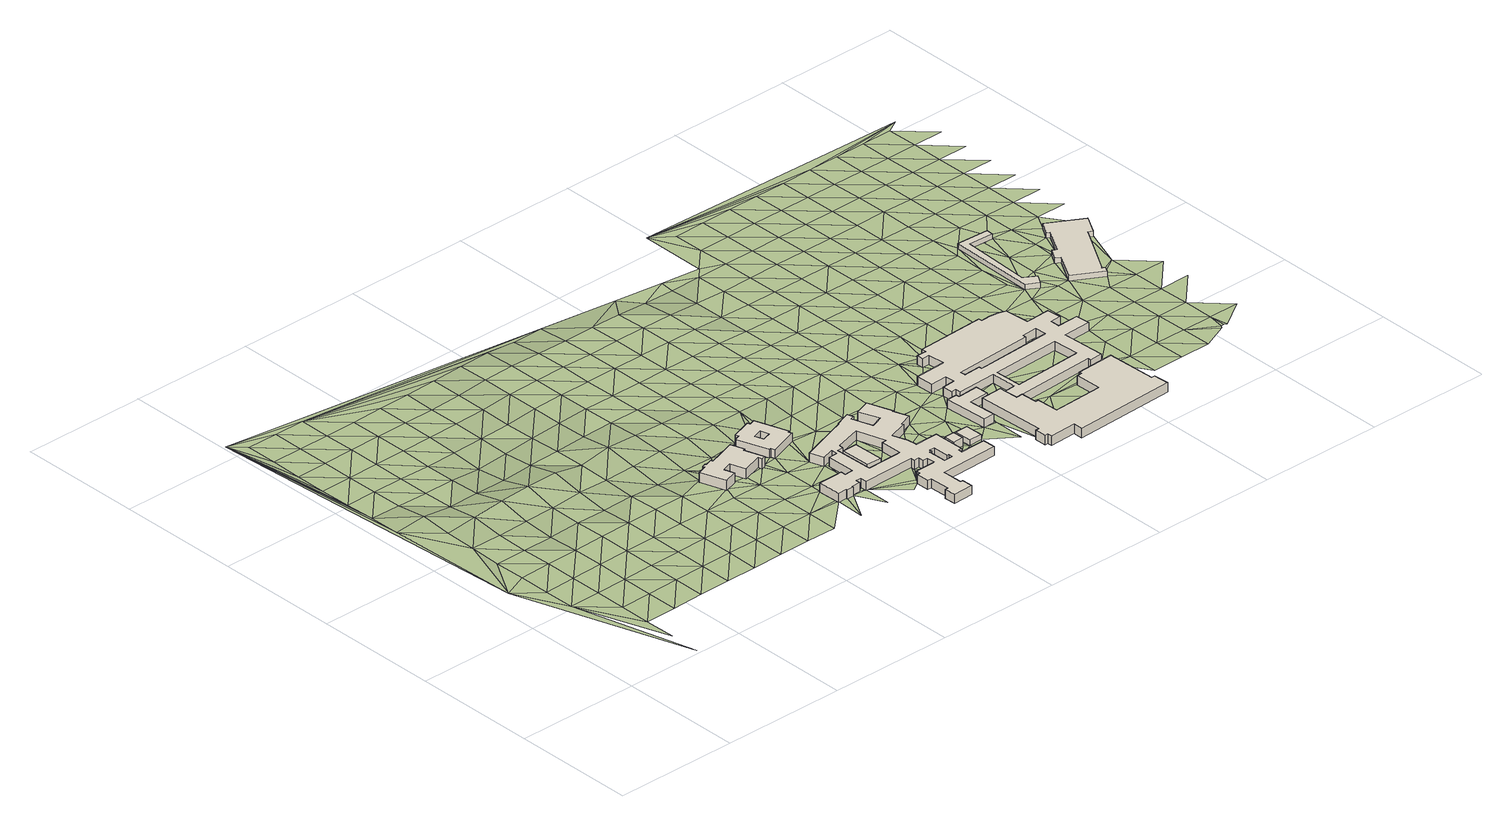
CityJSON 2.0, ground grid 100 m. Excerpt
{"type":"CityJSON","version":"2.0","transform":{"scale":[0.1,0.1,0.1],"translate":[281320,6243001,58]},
"CityObjects":{
"building1":{"type":"Building","attributes":{"osm_address":"Oxidative Stress Research Centre Design Way Bellville 7530 Cape Town","osm_building":"university","osm_building:levels":"2","footprint":{"type":"Polygon"},"plus_code":"4FRW3JCP+6MP","ground_height":62.58,"building_height":6.9,"roof_height":69.48},"geometry":[{"type":"Solid","lod":"1","boundaries":[[[[0,1,2,3]],[[1,4,5,2]],[[4,6,7,5]],[[6,8,9,7]],[[8,10,11,9]],[[10,12,13,11]],[[12,14,15,13]],[[14,16,17,15]],[[16,18,19,17]],[[18,20,21,19]],[[20,22,23,21]],[[22,24,25,23]],[[24,26,27,25]],[[26,28,29,27]],[[28,30,31,29]],[[30,32,33,31]],[[32,34,35,33]],[[34,0,3,35]],[[3,2,5,7,9,11,13,15,17,19,21,23,25,27,29,31,33,35]],[[34,32,30,28,26,24,22,20,18,16,14,12,10,8,6,4,1,0]]]]}]},
"building2":{"type":"Building","attributes":{"osm_address":"BTB Labratories Bellville Cape Town","osm_building":"university","osm_building:levels":"2","osm_type":"multipolygon","footprint":{"type":"Polygon"},"plus_code":"4FRW3JCP+7R7","ground_height":62.29,"building_height":6.9,"roof_height":69.19},"geometry":[{"type":"Solid","lod":"1","boundaries":[[[[36,37,38,39]],[[37,40,41,38]],[[40,42,43,41]],[[42,44,45,43]],[[44,46,47,45]],[[46,48,49,47]],[[48,50,51,49]],[[50,52,53,51]],[[52,54,55,53]],[[54,56,57,55]],[[56,58,59,57]],[[58,36,39,59]],[[60,61,62,63]],[[61,64,65,62]],[[64,66,67,65]],[[66,60,63,67]],[[39,38,41,43,45,47,49,51,53,55,57,59],[63,62,65,67]],[[58,56,54,52,50,48,46,44,42,40,37,36],[66,64,61,60]]]]}]},
"building3":{"type":"Building","attributes":{"osm_address":"Bellville 7530 Cape Town","osm_building":"greenhouse","osm_building:levels":"1","footprint":{"type":"Polygon"},"plus_code":"4FRW3JCQ+22V","ground_height":62.23,"building_height":4.1,"roof_height":66.33},"geometry":[{"type":"Solid","lod":"1","boundaries":[[[[68,69,70,71]],[[69,72,73,70]],[[72,74,75,73]],[[74,68,71,75]],[[71,70,73,75]],[[74,72,69,68]]]]}]},
"building4":{"type":"Building","attributes":{"osm_address":"Horticulture Bellville 7530 Cape Town","osm_building":"university","osm_building:levels":"2","osm_type":"multipolygon","footprint":{"type":"Polygon"},"plus_code":"4FRW3J9Q+X27","ground_height":62.25,"building_height":6.9,"roof_height":69.15},"geometry":[{"type":"Solid","lod":"1","boundaries":[[[[76,77,78,79]],[[77,80,81,78]],[[80,82,83,81]],[[82,84,85,83]],[[84,86,87,85]],[[86,88,89,87]],[[88,90,91,89]],[[90,92,93,91]],[[92,94,95,93]],[[94,96,97,95]],[[96,98,99,97]],[[98,100,101,99]],[[100,102,103,101]],[[102,104,105,103]],[[104,106,107,105]],[[106,108,109,107]],[[108,110,111,109]],[[110,112,113,111]],[[112,114,115,113]],[[114,116,117,115]],[[116,118,119,117]],[[118,120,121,119]],[[120,122,123,121]],[[122,124,125,123]],[[124,126,127,125]],[[126,128,129,127]],[[128,130,131,129]],[[130,132,133,131]],[[132,134,135,133]],[[134,136,137,135]],[[136,138,139,137]],[[138,140,141,139]],[[140,142,143,141]],[[142,144,145,143]],[[144,146,147,145]],[[146,148,149,147]],[[148,150,151,149]],[[150,152,153,151]],[[152,154,155,153]],[[154,156,157,155]],[[156,158,159,157]],[[158,160,161,159]],[[160,162,163,161]],[[162,164,165,163]],[[164,166,167,165]],[[166,168,169,167]],[[168,170,171,169]],[[170,172,173,171]],[[172,174,175,173]],[[174,176,177,175]],[[176,178,179,177]],[[178,180,181,179]],[[180,182,183,181]],[[182,184,185,183]],[[184,186,187,185]],[[186,188,189,187]],[[188,190,191,189]],[[190,192,193,191]],[[192,76,79,193]],[[194,195,196,197]],[[195,198,199,196]],[[198,200,201,199]],[[200,202,203,201]],[[202,204,205,203]],[[204,206,207,205]],[[206,208,209,207]],[[208,194,197,209]],[[210,211,212,213]],[[211,214,215,212]],[[214,216,217,215]],[[216,218,219,217]],[[218,220,221,219]],[[220,222,223,221]],[[222,224,225,223]],[[224,210,213,225]],[[79,78,81,83,85,87,89,91,93,95,97,99,101,103,105,107,109,111,113,115,117,119,121,123,125,127,129,131,133,135,137,139,141,143,145,147,149,151,153,155,157,159,161,163,165,167,169,171,173,175,177,179,181,183,185,187,189,191,193],[197,196,199,201,203,205,207,209],[213,212,215,217,219,221,223,225]],[[192,190,188,186,184,182,180,178,176,174,172,170,168,166,164,162,160,158,156,154,152,150,148,146,144,142,140,138,136,134,132,130,128,126,124,122,120,118,116,114,112,110,108,106,104,102,100,98,96,94,92,90,88,86,84,82,80,77,76],[208,206,204,202,200,198,195,194],[224,222,220,218,216,214,211,210]]]]}]},
"building5":{"type":"Building","attributes":{"osm_address":"Bellville 7530 Cape Town","osm_building":"yes","osm_building:levels":"2","footprint":{"type":"Polygon"},"plus_code":"4FRW3J9Q+W7M","ground_height":62.07,"building_height":6.9,"roof_height":68.97},"geometry":[{"type":"Solid","lod":"1","boundaries":[[[[226,227,228,229]],[[227,230,231,228]],[[230,232,233,231]],[[232,226,229,233]],[[229,228,231,233]],[[232,230,227,226]]]]}]},
"building6":{"type":"Building","attributes":{"osm_address":"Bellville 7530 Cape Town","osm_building":"yes","osm_building:levels":"1","footprint":{"type":"Polygon"},"plus_code":"4FRW3J9Q+W8P","ground_height":62.03,"building_height":4.1,"roof_height":66.13},"geometry":[{"type":"Solid","lod":"1","boundaries":[[[[234,235,236,237]],[[235,238,239,236]],[[238,240,241,239]],[[240,234,237,241]],[[237,236,239,241]],[[240,238,235,234]]]]}]},
"building7":{"type":"Building","attributes":{"osm_address":"Bellville 7530 Cape Town","osm_building":"university","osm_building:levels":"2","osm_building:part":"yes","footprint":{"type":"Polygon"},"plus_code":"4FRW3J9Q+XCM","ground_height":62.03,"building_height":6.9,"roof_height":68.93},"geometry":[{"type":"Solid","lod":"1","boundaries":[[[[242,243,244,245]],[[243,246,247,244]],[[246,248,249,247]],[[248,250,251,249]],[[250,252,253,251]],[[252,254,255,253]],[[254,256,257,255]],[[256,242,245,257]],[[245,244,247,249,251,253,255,257]],[[256,254,252,250,248,246,243,242]]]]}]},
"building8":{"type":"Building","attributes":{"osm_address":"Bellville 7530 Cape Town","osm_building":"university","osm_building:levels":"2","osm_name":"Chemical Engineering and Chemistry","footprint":{"type":"Polygon"},"plus_code":"4FRW3J9Q+VRH","ground_height":62.68,"building_height":6.9,"roof_height":69.58},"geometry":[{"type":"Solid","lod":"1","boundaries":[[[[258,259,260,261,262,263]],[[259,264,265,266,261,260]],[[264,267,268,266,265]],[[267,269,270,268]],[[269,271,272,270]],[[271,273,274,272]],[[273,275,276,274]],[[275,277,278,276]],[[277,279,280,278]],[[279,281,282,280]],[[281,283,284,282]],[[283,285,286,284]],[[285,287,288,286]],[[287,289,290,288]],[[289,291,292,290]],[[291,293,294,292]],[[293,295,296,294]],[[295,297,298,296]],[[297,299,300,298]],[[299,301,302,300]],[[301,303,304,302]],[[303,305,306,304]],[[305,258,263,262,306]],[[262,261,266,268,270,272,274,276,278,280,282,284,286,288,290,292,294,296,298,300,302,304,306]],[[305,303,301,299,297,295,293,291,289,287,285,283,281,279,277,275,273,271,269,267,264,259,258]]]]}]},
"building9":{"type":"Building","attributes":{"osm_address":"Old Science Building Bellville 7530 Cape Town","osm_building":"university","osm_building:levels":"2","osm_type":"multipolygon","footprint":{"type":"Polygon"},"plus_code":"4FRW3JCQ+4V8","ground_height":62.3,"building_height":6.9,"roof_height":69.2},"geometry":[{"type":"Solid","lod":"1","boundaries":[[[[307,308,309,263]],[[308,310,311,309]],[[310,312,313,311]],[[312,314,315,313]],[[314,316,317,315]],[[316,318,319,317]],[[318,320,321,319]],[[320,322,323,321]],[[322,324,325,323]],[[324,326,327,325]],[[326,328,329,327]],[[328,330,331,329]],[[330,332,333,331]],[[332,334,335,333]],[[334,336,337,335]],[[336,338,339,337]],[[338,340,341,339]],[[340,342,343,341]],[[342,344,345,343]],[[344,346,347,345]],[[346,348,349,347]],[[348,350,351,349]],[[350,352,353,351]],[[352,354,355,353]],[[354,356,357,355]],[[356,358,359,357]],[[358,360,361,359]],[[360,362,363,361]],[[362,364,365,363]],[[364,366,367,365]],[[366,368,369,367]],[[368,370,371,369]],[[370,372,265,371]],[[372,373,260,265]],[[373,307,263,260]],[[374,375,376,377]],[[375,378,379,376]],[[378,380,381,379]],[[380,382,383,381]],[[382,384,385,383]],[[384,386,387,385]],[[386,388,389,387]],[[388,374,377,389]],[[390,391,392,393]],[[391,394,395,392]],[[394,396,397,395]],[[396,390,393,397]],[[263,309,311,313,315,317,319,321,323,325,327,329,331,333,335,337,339,341,343,345,347,349,351,353,355,357,359,361,363,365,367,369,371,265,260],[377,376,379,381,383,385,387,389],[393,392,395,397]],[[373,372,370,368,366,364,362,360,358,356,354,352,350,348,346,344,342,340,338,336,334,332,330,328,326,324,322,320,318,316,314,312,310,308,307],[388,386,384,382,380,378,375,374],[396,394,391,390]]]]}]},
"building10":{"type":"Building","attributes":{"osm_building":"yes","osm_building:levels":"1","footprint":{"type":"Polygon"},"plus_code":"4FRW3JCR+F24","ground_height":62.58,"building_height":4.1,"roof_height":66.68},"geometry":[{"type":"Solid","lod":"1","boundaries":[[[[398,399,400,401]],[[399,402,403,400]],[[402,404,405,403]],[[404,406,407,405]],[[406,408,409,407]],[[408,410,411,409]],[[410,412,413,411]],[[412,398,401,413]],[[401,400,403,405,407,409,411,413]],[[412,410,408,406,404,402,399,398]]]]}]},
"building11":{"type":"Building","attributes":{"osm_address":"Maintenance Bellville 7530 Cape Town","osm_building":"yes","osm_building:levels":"1","footprint":{"type":"Polygon"},"plus_code":"4FRW3JCR+97M","ground_height":62.21,"building_height":4.1,"roof_height":66.31},"geometry":[{"type":"Solid","lod":"1","boundaries":[[[[414,415,416,417]],[[415,418,419,416]],[[418,420,421,419]],[[420,422,423,421]],[[422,424,425,423]],[[424,426,427,425]],[[426,428,429,427]],[[428,430,431,429]],[[430,432,433,431]],[[432,434,435,433]],[[434,436,437,435]],[[436,438,439,437]],[[438,440,441,439]],[[440,414,417,441]],[[417,416,419,421,423,425,427,429,431,433,435,437,439,441]],[[440,438,436,434,432,430,428,426,424,422,420,418,415,414]]]]}]},
"terrain1":{"type":"TINRelief","geometry":[{"type":"CompositeSurface","lod":"1","boundaries":[[[442,443,444]],[[443,445,444]],[[446,447,443]],[[444,445,448]],[[449,443,447]],[[444,448,450]],[[443,451,445]],[[452,443,449]],[[444,453,454]],[[450,453,444]],[[443,452,451]],[[455,448,445]],[[449,447,456]],[[444,454,457]],[[455,450,448]],[[455,445,451]],[[456,447,458]],[[459,454,453]],[[460,452,449]],[[461,462,454]],[[453,450,463]],[[454,459,461]],[[454,462,457]],[[449,456,460]],[[463,450,455]],[[451,452,464]],[[465,457,462]],[[465,462,466]],[[462,461,467]],[[468,459,453]],[[452,460,464]],[[463,469,453]],[[465,470,457]],[[455,451,471]],[[462,467,466]],[[458,472,456]],[[459,468,461]],[[473,470,465]],[[453,469,468]],[[470,474,457]],[[471,463,455]],[[471,451,464]],[[456,472,460]],[[470,473,474]],[[472,458,475]],[[465,466,473]],[[476,457,474]],[[467,461,477]],[[478,469,463]],[[468,477,461]],[[479,457,476]],[[480,476,474]],[[478,463,471]],[[464,460,481]],[[467,482,466]],[[472,483,460]],[[480,474,473]],[[469,484,468]],[[467,477,482]],[[485,479,476]],[[460,483,481]],[[484,469,478]],[[486,471,464]],[[466,487,473]],[[488,457,479]],[[476,480,485]],[[472,475,489]],[[490,477,468]],[[482,487,466]],[[486,464,481]],[[490,468,484]],[[472,489,483]],[[491,478,471]],[[489,475,492]],[[488,479,485]],[[480,473,493]],[[487,494,473]],[[495,482,477]],[[491,471,486]],[[477,490,496]],[[497,481,483]],[[498,484,478]],[[480,493,485]],[[493,473,494]],[[488,499,457]],[[482,495,487]],[[483,489,497]],[[496,495,477]],[[490,484,498]],[[498,478,491]],[[500,488,485]],[[481,501,486]],[[502,494,487]],[[497,503,481]],[[500,485,493]],[[489,492,504]],[[505,496,490]],[[487,495,502]],[[486,501,491]],[[501,481,503]],[[490,498,505]],[[492,506,504]],[[500,499,488]],[[497,489,507]],[[508,493,494]],[[494,502,509]],[[491,510,498]],[[495,496,511]],[[505,512,496]],[[507,503,497]],[[493,508,500]],[[489,504,507]],[[510,491,501]],[[508,494,509]],[[495,511,502]],[[511,496,512]],[[513,505,498]],[[499,500,514]],[[513,498,510]],[[515,501,503]],[[509,502,516]],[[517,503,507]],[[500,508,514]],[[506,518,504]],[[511,516,502]],[[505,519,512]],[[515,503,517]],[[505,513,520]],[[521,510,501]],[[509,522,508]],[[518,506,523]],[[524,507,504]],[[505,520,519]],[[516,522,509]],[[510,521,513]],[[525,511,512]],[[501,515,521]],[[499,514,526]],[[508,527,514]],[[518,524,504]],[[528,517,507]],[[525,512,519]],[[522,527,508]],[[529,516,511]],[[513,530,520]],[[507,524,528]],[[513,521,531]],[[515,517,532]],[[516,529,522]],[[511,525,529]],[[527,526,514]],[[518,523,533]],[[519,520,530]],[[513,531,530]],[[515,532,521]],[[532,517,528]],[[526,534,499]],[[535,527,522]],[[533,523,536]],[[537,524,518]],[[535,522,529]],[[538,531,521]],[[525,519,539]],[[519,530,540]],[[541,457,499]],[[524,537,528]],[[542,526,527]],[[537,518,533]],[[538,521,532]],[[525,539,529]],[[539,519,540]],[[527,535,542]],[[530,531,543]],[[534,544,499]],[[538,545,531]],[[528,546,532]],[[537,547,528]],[[526,542,534]],[[548,533,536]],[[543,540,530]],[[535,529,549]],[[531,545,543]],[[539,550,529]],[[532,551,538]],[[547,546,528]],[[533,548,537]],[[535,549,542]],[[536,552,548]],[[549,529,550]],[[532,546,551]],[[545,538,553]],[[554,539,540]],[[555,540,543]],[[544,556,499]],[[547,537,557]],[[534,542,558]],[[538,551,553]],[[557,537,548]],[[554,540,555]],[[549,558,542]],[[543,545,559]],[[560,550,539]],[[561,546,547]],[[545,553,559]],[[551,562,553]],[[563,562,551]],[[547,557,561]],[[539,554,560]],[[558,544,534]],[[552,564,548]],[[565,549,550]],[[566,553,562]],[[567,546,561]],[[568,555,543]],[[543,559,569]],[[499,556,570]],[[4,553,566]],[[549,565,558]],[[566,571,4]],[[565,550,560]],[[557,548,572]],[[573,574,567]],[[543,569,568]],[[575,567,561]],[[575,573,567]],[[553,576,559]],[[577,554,555]],[[564,578,548]],[[4,576,553]],[[572,548,578]],[[557,579,561]],[[580,544,558]],[[581,576,4]],[[577,555,568]],[[558,565,580]],[[579,557,572]],[[582,575,561]],[[569,559,583]],[[584,560,554]],[[585,586,564]],[[499,570,587]],[[578,564,572]],[[559,576,583]],[[565,560,584]],[[576,581,588]],[[586,585,589]],[[579,590,561]],[[554,577,584]],[[564,586,591]],[[544,580,556]],[[582,592,575]],[[582,561,590]],[[569,593,568]],[[569,583,593]],[[580,565,594]],[[572,595,579]],[[568,596,577]],[[582,590,597]],[[594,565,584]],[[598,589,599]],[[583,576,40]],[[588,40,576]],[[568,593,596]],[[600,601,597]],[[602,601,600]],[[499,587,541]],[[603,604,589]],[[605,556,580]],[[599,589,604]],[[597,590,606]],[[588,602,44]],[[607,590,579]],[[600,597,608]],[[577,609,584]],[[44,602,600]],[[610,579,595]],[[594,605,580]],[[611,612,599]],[[608,597,606]],[[599,604,611]],[[40,588,44]],[[583,613,593]],[[600,608,44]],[[577,596,609]],[[607,579,610]],[[614,606,590]],[[615,608,606]],[[583,40,613]],[[595,616,617]],[[457,541,618]],[[40,44,42]],[[594,584,619]],[[590,607,614]],[[605,570,556]],[[610,595,617]],[[620,596,593]],[[619,584,609]],[[610,617,621]],[[620,593,613]],[[610,621,607]],[[622,605,594]],[[614,623,606]],[[624,61,625]],[[40,626,613]],[[627,609,596]],[[628,604,629]],[[594,619,622]],[[630,607,621]],[[625,631,624]],[[620,627,596]],[[606,623,632]],[[628,633,604]],[[621,634,630]],[[570,605,635]],[[632,623,614]],[[636,637,638]],[[635,605,622]],[[639,604,633]],[[640,620,613]],[[619,609,641]],[[640,613,626]],[[642,626,643]],[[644,637,636]],[[627,645,609]],[[646,638,637]],[[68,646,637]],[[647,632,648]],[[649,632,614]],[[619,641,622]],[[648,650,642]],[[626,642,640]],[[609,645,641]],[[635,587,570]],[[68,651,646]],[[652,627,620]],[[653,644,636]],[[642,650,640]],[[651,68,74]],[[640,652,620]],[[648,632,649]],[[622,654,635]],[[633,655,639]],[[649,614,656]],[[655,633,657]],[[650,648,658]],[[659,645,627]],[[654,622,641]],[[660,657,633]],[[652,659,627]],[[651,74,661]],[[662,74,644]],[[662,644,653]],[[657,663,655]],[[650,664,640]],[[665,587,635]],[[658,648,649]],[[657,660,666]],[[645,667,641]],[[635,654,665]],[[74,662,661]],[[664,652,640]],[[664,650,658]],[[659,667,645]],[[662,668,661]],[[669,649,656]],[[670,654,641]],[[587,665,541]],[[671,198,672]],[[673,659,652]],[[667,670,641]],[[198,674,672]],[[669,675,649]],[[652,664,673]],[[676,674,677]],[[674,198,677]],[[658,649,678]],[[665,654,679]],[[667,659,680]],[[670,679,654]],[[681,675,669]],[[678,649,675]],[[680,659,673]],[[682,683,684]],[[685,686,687]],[[688,689,686]],[[664,658,690]],[[691,541,665]],[[684,683,692]],[[681,684,693]],[[679,691,665]],[[681,693,675]],[[664,690,673]],[[670,667,694]],[[684,692,693]],[[690,658,678]],[[695,688,686]],[[680,696,667]],[[695,686,685]],[[96,232,685]],[[232,96,226]],[[232,230,685]],[[667,696,694]],[[697,675,693]],[[698,680,673]],[[699,679,670]],[[96,235,226]],[[685,230,227]],[[700,701,688]],[[96,90,235]],[[688,695,700]],[[698,673,690]],[[695,685,234]],[[702,678,675]],[[679,699,691]],[[685,227,234]],[[675,697,703]],[[670,694,699]],[[235,227,226]],[[680,704,696]],[[227,235,234]],[[705,706,700]],[[706,705,707]],[[691,618,541]],[[702,675,703]],[[704,680,698]],[[238,235,90]],[[707,703,697]],[[678,708,690]],[[700,695,709]],[[695,234,709]],[[696,710,694]],[[691,699,711]],[[690,708,698]],[[705,700,712]],[[712,707,705]],[[708,678,702]],[[696,704,710]],[[240,709,234]],[[703,707,713]],[[694,714,699]],[[709,712,700]],[[711,618,691]],[[704,698,715]],[[238,243,240]],[[714,694,710]],[[703,713,702]],[[240,243,709]],[[715,698,708]],[[713,707,712]],[[716,243,238]],[[717,711,699]],[[704,718,710]],[[717,699,714]],[[242,709,243]],[[709,242,712]],[[702,719,708]],[[715,718,704]],[[243,716,720]],[[719,702,713]],[[721,714,710]],[[243,720,246]],[[722,711,717]],[[711,722,618]],[[708,723,715]],[[713,712,354]],[[718,721,710]],[[712,242,360]],[[723,708,719]],[[724,720,725]],[[726,717,714]],[[712,360,354]],[[720,724,246]],[[256,362,242]],[[248,246,724]],[[719,713,727]],[[715,728,718]],[[242,362,360]],[[721,726,714]],[[713,354,727]],[[366,256,254]],[[715,723,728]],[[366,362,256]],[[722,717,729]],[[362,366,364]],[[724,730,248]],[[731,721,718]],[[254,732,366]],[[726,729,717]],[[360,356,354]],[[618,722,733]],[[734,723,719]],[[719,727,734]],[[731,718,728]],[[358,356,360]],[[735,726,721]],[[724,736,730]],[[729,737,722]],[[734,727,738]],[[731,735,721]],[[738,727,739]],[[730,740,732]],[[723,741,728]],[[737,733,722]],[[368,366,732]],[[742,723,734]],[[730,736,740]],[[743,734,738]],[[744,307,745]],[[741,731,728]],[[729,726,746]],[[723,742,741]],[[735,747,726]],[[370,736,372]],[[743,738,739]],[[368,732,740]],[[736,370,740]],[[743,748,734]],[[744,749,750]],[[726,747,746]],[[307,744,750]],[[751,742,734]],[[751,734,748]],[[740,370,368]],[[752,737,729]],[[374,378,375]],[[743,739,753]],[[754,735,731]],[[731,741,755]],[[737,752,733]],[[751,748,756]],[[729,746,752]],[[735,754,747]],[[731,755,754]],[[750,749,757]],[[758,741,742]],[[742,751,758]],[[390,759,391]],[[747,760,746]],[[733,752,761]],[[758,751,762]],[[755,741,763]],[[747,754,760]],[[763,741,758]],[[764,307,750]],[[390,765,759]],[[762,751,766]],[[378,374,767]],[[746,768,752]],[[759,765,391]],[[755,769,754]],[[750,757,770]],[[768,746,760]],[[374,388,767]],[[770,771,750]],[[769,755,763]],[[772,758,762]],[[773,761,752]],[[754,774,760]],[[773,752,768]],[[758,772,763]],[[750,771,764]],[[772,762,766]],[[774,754,769]],[[390,775,765]],[[776,771,770]],[[771,776,777]],[[751,778,766]],[[779,391,765]],[[768,760,780]],[[781,761,773]],[[782,769,763]],[[761,781,783]],[[780,760,774]],[[771,777,764]],[[782,763,772]],[[784,767,388]],[[773,768,785]],[[786,774,769]],[[768,780,785]],[[787,764,777]],[[783,781,788]],[[782,786,769]],[[772,766,789]],[[773,790,781]],[[787,777,791]],[[765,775,779]],[[792,766,778]],[[790,773,785]],[[789,782,772]],[[780,774,793]],[[789,766,792]],[[786,794,774]],[[781,795,788]],[[788,796,783]],[[785,780,793]],[[774,794,793]],[[781,790,795]],[[797,767,798]],[[799,787,791]],[[800,778,801]],[[792,778,800]],[[798,767,784]],[[802,786,782]],[[782,789,803]],[[804,792,800]],[[785,805,790]],[[788,795,796]],[[786,802,794]],[[799,791,806]],[[782,803,802]],[[805,785,793]],[[792,807,789]],[[808,806,791]],[[804,807,792]],[[795,790,809]],[[796,810,783]],[[811,799,812]],[[793,794,813]],[[814,815,816]],[[812,799,806]],[[809,790,805]],[[803,789,817]],[[807,804,816]],[[813,794,802]],[[796,795,818]],[[814,819,815]],[[807,817,789]],[[816,815,819]],[[808,820,806]],[[821,805,793]],[[822,823,824]],[[818,795,809]],[[812,825,811]],[[807,816,819]],[[803,826,802]],[[813,821,793]],[[826,803,817]],[[822,824,827]],[[783,810,828]],[[829,809,805]],[[796,818,810]],[[806,830,812]],[[802,831,813]],[[832,806,820]],[[821,829,805]],[[833,819,822]],[[834,807,819]],[[831,802,826]],[[822,827,833]],[[830,825,812]],[[818,809,835]],[[807,836,817]],[[830,806,832]],[[837,821,813]],[[829,835,809]],[[819,833,834]],[[817,838,826]],[[839,827,825]],[[813,831,837]],[[836,807,834]],[[840,810,818]],[[828,841,783]],[[832,820,842]],[[829,821,843]],[[825,830,839]],[[833,827,844]],[[835,840,818]],[[836,838,817]],[[826,845,831]],[[843,821,837]],[[834,833,844]],[[845,826,838]],[[827,839,844]],[[846,835,829]],[[840,828,810]],[[832,847,830]],[[836,834,848]],[[831,849,837]],[[842,850,832]],[[829,843,846]],[[845,838,836]],[[849,831,845]],[[830,847,839]],[[851,840,835]],[[841,852,783]],[[834,853,848]],[[847,832,850]],[[853,834,844]],[[843,837,854]],[[835,846,851]],[[845,836,855]],[[854,837,849]],[[844,839,856]],[[828,840,857]],[[848,853,406]],[[858,850,842]],[[855,849,845]],[[859,406,860]],[[847,856,839]],[[857,840,851]],[[853,844,861]],[[846,843,862]],[[843,854,863]],[[853,861,406]],[[849,855,854]],[[864,859,860]],[[865,859,864]],[[861,860,406]],[[847,850,866]],[[846,862,851]],[[850,858,867]],[[856,868,844]],[[844,868,861]],[[862,843,863]],[[857,841,828]],[[867,866,850]],[[856,847,869]],[[851,870,857]],[[871,854,855]],[[861,872,860]],[[871,863,854]],[[864,873,865]],[[866,867,874]],[[866,869,847]],[[870,851,862]],[[874,875,866]],[[864,860,876]],[[868,877,861]],[[878,868,856]],[[879,865,873]],[[880,841,857]],[[861,881,872]],[[872,876,860]],[[873,864,879]],[[871,855,882]],[[863,883,862]],[[869,878,856]],[[857,870,880]],[[783,852,884]],[[871,883,863]],[[866,875,885]],[[864,886,879]],[[864,876,886]],[[877,868,887]],[[869,866,885]],[[888,870,862]],[[878,887,868]],[[841,880,852]],[[888,862,883]],[[887,889,877]],[[890,882,879]],[[876,891,886]],[[880,870,892]],[[893,889,894]],[[871,882,895]],[[890,879,886]],[[878,869,896]],[[883,871,895]],[[892,870,888]],[[887,894,889]],[[891,897,886]],[[895,882,890]],[[898,852,880]],[[886,897,890]],[[897,891,899]],[[900,887,878]],[[888,883,901]],[[898,880,892]],[[893,894,902]],[[895,901,883]],[[887,900,894]],[[890,897,903]],[[888,904,892]],[[905,852,898]],[[906,895,890]],[[901,904,888]],[[903,906,890]],[[907,902,894]],[[898,892,908]],[[909,901,895]],[[904,908,892]],[[906,909,895]],[[905,898,910]],[[906,903,440]],[[911,904,901]],[[908,910,898]],[[909,911,901]],[[884,852,905]],[[908,904,912]],[[910,913,905]],[[909,906,914]],[[911,912,904]],[[915,910,908]],[[911,909,916]],[[912,915,908]],[[917,913,910]],[[884,905,913]],[[912,911,918]],[[915,917,910]],[[912,919,915]],[[917,920,913]],[[917,915,921]],[[920,884,913]],[[920,917,922]]]}]}
},
"vertices":[
[2481,1698,33],[2252,1621,33],[2252,1621,115],[2481,1698,115],[2246,1638,33],[2246,1638,115],[2189,1619,33],[2189,1619,115],[2186,1629,33],[2186,1629,115],[2153,1618,33],[2153,1618,115],[2158,1601,33],[2158,1601,115],[2083,1576,33],[2083,1576,115],[2151,1373,33],[2151,1373,115],[2258,1408,33],[2258,1408,115],[2232,1487,33],[2232,1487,115],[2310,1513,33],[2310,1513,115],[2351,1391,33],[2351,1391,115],[2510,1444,33],[2510,1444,115],[2520,1413,33],[2520,1413,115],[2553,1424,33],[2553,1424,115],[2500,1581,33],[2500,1581,115],[2518,1587,33],[2518,1587,115],
[2765,1800,43],[2757,1824,43],[2757,1824,112],[2765,1800,112],[2593,1769,43],[2593,1769,112],[2602,1741,43],[2602,1741,112],[2556,1725,43],[2556,1725,112],[2643,1472,43],[2643,1472,112],[2653,1475,43],[2653,1475,112],[2665,1440,43],[2665,1440,112],[2897,1519,43],[2897,1519,112],[2887,1549,43],[2887,1549,112],[2901,1554,43],[2901,1554,112],[2812,1816,43],[2812,1816,112],[2704,1596,43],[2681,1664,43],[2681,1664,112],[2704,1596,112],[2753,1688,43],[2753,1688,112],[2775,1620,43],[2775,1620,112],
[3030,1150,41],[3033,908,41],[3033,908,83],[3030,1150,83],[3156,907,41],[3156,907,83],[3151,1152,41],[3151,1152,83],
[3183,279,39],[3186,189,39],[3186,189,112],[3183,279,112],[3348,192,39],[3348,192,112],[3347,282,39],[3347,282,112],[3326,282,39],[3326,282,112],[3325,444,39],[3325,444,112],[3800,457,39],[3800,457,112],[3798,562,39],[3798,562,112],[3592,558,39],[3592,558,112],[3592,588,39],[3592,588,112],[3620,591,39],[3620,591,112],[3616,843,39],[3616,843,112],[3428,840,39],[3428,840,112],[3420,917,39],[3420,917,112],[3382,1033,39],[3382,1033,112],[3535,1086,39],[3535,1086,112],[3530,1101,39],[3530,1101,112],[3638,1139,39],[3638,1139,112],[3594,1262,39],[3594,1262,112],[3601,1265,39],[3601,1265,112],[3536,1462,39],[3536,1462,112],[3412,1418,39],[3412,1418,112],[3471,1253,39],[3471,1253,112],[3374,1217,39],[3374,1217,112],[3320,1381,39],[3320,1381,112],[3351,1392,39],[3351,1392,112],[3336,1443,39],[3336,1443,112],[3211,1398,39],[3211,1398,112],[3212,1392,39],[3212,1392,112],[2808,1253,39],[2808,1253,112],[2848,1143,39],[2848,1143,112],[2945,1173,39],[2945,1173,112],[2944,1123,39],[2944,1123,112],[2873,1121,39],[2873,1121,112],[2875,888,39],[2875,888,112],[2807,885,39],[2807,885,112],[2806,926,39],[2806,926,112],[2604,922,39],[2604,922,112],[2610,735,39],[2610,735,112],[2680,737,39],[2680,737,112],[2680,726,39],[2680,726,112],[2739,729,39],[2739,729,112],[2738,738,39],[2738,738,112],[2808,738,39],[2808,738,112],[2808,776,39],[2808,776,112],[2850,777,39],[2850,777,112],[2851,720,39],[2851,720,112],[3275,728,39],[3275,728,112],[3275,698,39],[3275,698,112],[3321,700,39],[3321,700,112],[3322,653,39],[3322,653,112],[3361,655,39],[3361,655,112],[3362,589,39],[3362,589,112],[3195,586,39],[3195,586,112],[3195,552,39],[3195,552,112],[3169,552,39],[3169,552,112],[3171,445,39],[3171,445,112],[3200,444,39],[3200,444,112],[3205,280,39],[3205,280,112],[3444,721,39],[3484,722,39],[3484,722,112],[3444,721,112],[3488,592,39],[3488,592,112],[3501,592,39],[3501,592,112],[3502,559,39],[3502,559,112],[3431,557,39],[3431,557,112],[3426,702,39],[3426,702,112],[3445,702,39],[3445,702,112],[2983,833,39],[2976,1146,39],[2976,1146,112],[2983,833,112],[3025,1148,39],[3025,1148,112],[3029,1183,39],[3029,1183,112],[3237,1244,39],[3237,1244,112],[3310,1016,39],[3310,1016,112],[3270,1016,39],[3270,1016,112],[3270,839,39],[3270,839,112],
[3722,690,41],[3720,782,41],[3720,782,110],[3722,690,110],[3636,779,41],[3636,779,110],[3634,688,41],[3634,688,110],
[3760,810,40],[3764,667,40],[3764,667,81],[3760,810,81],[3873,670,40],[3873,670,81],[3870,812,40],[3870,812,81],
[3974,1120,40],[3992,768,40],[3992,768,109],[3974,1120,109],[4084,772,40],[4084,772,109],[4072,993,40],[4072,993,109],[4234,1001,40],[4234,1001,109],[4229,1105,40],[4229,1105,109],[4060,1096,40],[4060,1096,109],[4059,1124,40],[4059,1124,109],
[4392,818,39],[4338,815,39],[4338,815,112],[4338,815,116],[4392,818,116],[4392,818,112],[4333,930,39],[4333,930,112],[4333,930,116],[4332,974,39],[4332,974,116],[4156,967,39],[4156,967,116],[4178,416,39],[4178,416,116],[4148,414,39],[4148,414,116],[4152,322,39],[4152,322,116],[4175,323,39],[4175,323,116],[4176,284,39],[4176,284,116],[4393,293,39],[4393,293,116],[4396,218,39],[4396,218,116],[5225,252,39],[5225,252,116],[5220,378,39],[5220,378,116],[5192,377,39],[5192,377,116],[5178,775,39],[5178,775,116],[4872,762,39],[4872,762,116],[4873,740,39],[4873,740,116],[4829,738,39],[4829,738,116],[4838,527,39],[4838,527,116],[4430,510,39],[4430,510,116],[4422,687,39],[4422,687,116],[4397,686,39],[4397,686,116],
[4392,818,41],[5038,851,41],[5038,851,112],[5041,829,41],[5041,829,112],[5145,838,41],[5145,838,112],[5130,1184,41],[5130,1184,112],[5355,1194,41],[5355,1194,112],[5347,1307,41],[5347,1307,112],[5176,1301,41],[5176,1301,112],[5175,1375,41],[5175,1375,112],[5261,1379,41],[5261,1379,112],[5254,1495,41],[5254,1495,112],[5055,1486,41],[5055,1486,112],[5039,1683,41],[5039,1683,112],[4984,1702,41],[4984,1702,112],[4909,1710,41],[4909,1710,112],[4832,1708,41],[4832,1708,112],[4831,1735,41],[4831,1735,112],[4279,1712,41],[4279,1712,112],[4280,1673,41],[4280,1673,112],[4200,1674,41],[4200,1674,112],[4201,1617,41],[4201,1617,112],[4258,1621,41],[4258,1621,112],[4272,1485,41],[4272,1485,112],[4019,1474,41],[4019,1474,112],[4022,1331,41],[4022,1331,112],[4158,1337,41],[4158,1337,112],[4163,1263,41],[4163,1263,112],[4058,1255,41],[4058,1255,112],[4060,1172,41],[4060,1172,112],[4100,1173,41],[4100,1173,112],[4101,1130,41],[4101,1130,112],[4422,1142,41],[4422,1142,112],[4429,937,41],[4429,937,112],[4333,930,41],[4338,815,41],[4415,1279,41],[4278,1272,41],[4278,1272,112],[4415,1279,112],[4275,1315,41],[4275,1315,112],[4913,1348,41],[4913,1348,112],[4912,1374,41],[4912,1374,112],[5034,1380,41],[5034,1380,112],[5039,1287,41],[5039,1287,112],[4416,1255,41],[4416,1255,112],[4465,929,41],[4459,1145,41],[4459,1145,112],[4465,929,112],[5017,1170,41],[5017,1170,112],[5030,959,41],[5030,959,112],
[5667,2562,44],[5408,2575,44],[5408,2575,87],[5667,2562,87],[5389,1880,44],[5389,1880,87],[5482,1822,44],[5482,1822,87],[5530,1897,44],[5530,1897,87],[5436,1958,44],[5436,1958,87],[5463,2515,44],[5463,2515,87],[5664,2505,44],[5664,2505,87],
[6013,2377,41],[5948,2268,41],[5948,2268,83],[6013,2377,83],[5973,2254,41],[5973,2254,83],[5860,2063,41],[5860,2063,83],[5827,2082,41],[5827,2082,83],[5773,1991,41],[5773,1991,83],[5812,1968,41],[5812,1968,83],[5690,1761,41],[5690,1761,83],[5923,1625,41],[5923,1625,83],[5949,1670,41],[5949,1670,83],[5928,1682,41],[5928,1682,83],[6167,2088,41],[6167,2088,83],[6201,2069,41],[6201,2069,83],[6288,2216,41],[6288,2216,83],
[616,6,30],[368,1005,25],[173,1425,20],[368,1254,24],[616,255,29],[616,505,29],[368,1504,24],[616,755,30],[368,1754,24],[616,1254,31],[616,1005,31],[368,2003,32],[119,2503,35],[616,1504,32],[865,755,34],[9,4115,26],[865,505,32],[368,2253,38],[865,1005,35],[368,2503,58],[119,2753,34],[616,1754,28],[865,1254,37],[119,3002,24],[368,3002,24],[368,2753,29],[616,2253,61],[616,2003,32],[119,3252,21],[865,1504,36],[1113,755,39],[368,3252,24],[119,3502,21],[1113,505,37],[119,3752,25],[616,2503,31],[865,1754,25],[119,4002,26],[368,3502,24],[1113,1254,42],[616,2753,23],[1113,1005,40],[865,2003,38],[368,3752,27],[1113,1504,43],[616,3002,24],[368,4002,27],[1362,755,44],[865,2253,89],[1113,1754,38],[1362,505,42],[616,3502,26],[616,3252,25],[865,2753,22],[865,2503,35],[1362,1005,45],[1113,2003,43],[616,4002,28],[616,3752,27],[1362,1504,46],[865,3002,20],[1362,1254,46],[1611,755,45],[1113,2253,100],[1611,505,42],[1611,1005,47],[865,3502,29],[865,3252,29],[1362,1754,33],[1113,2753,6],[1113,2503,32],[1362,2003,60],[865,3752,30],[1611,1504,48],[1113,3002,23],[1611,1254,48],[1859,755,46],[1362,2503,47],[1362,2253,102],[1611,1754,39],[1113,3252,32],[1859,505,43],[1859,1005,47],[1362,2753,27],[1113,3752,35],[1113,3502,35],[1859,1254,49],[1362,3002,30],[1611,2253,59],[1611,2003,52],[1859,1504,48],[2108,755,45],[1362,3752,37],[1362,3252,35],[2108,505,45],[2108,1005,46],[1859,1754,28],[1611,2753,44],[1611,2503,56],[2605,3752,44],[1362,3502,35],[1859,2253,99],[1611,3752,46],[1859,2003,61],[2151,1373,47],[2108,1254,47],[2356,755,45],[1611,3252,45],[1611,3002,40],[2083,1576,48],[2356,505,44],[2108,1754,38],[1859,2753,59],[1859,2503,68],[1859,3752,59],[2356,1005,45],[1611,3502,46],[2108,2003,74],[1859,3002,60],[2356,1254,45],[2153,1618,48],[2158,1601,48],[2610,735,45],[1859,3252,64],[2186,1629,48],[2258,1408,46],[2108,2503,74],[2108,2253,90],[2108,3752,59],[2189,1619,48],[2604,922,44],[2310,1513,46],[2232,1487,48],[2351,1391,46],[2356,1754,33],[2108,2753,70],[2605,755,45],[2605,1005,44],[1859,3502,63],[2252,1621,46],[2520,1413,44],[2356,2003,79],[2108,3002,67],[2605,505,43],[2680,726,45],[2356,3752,40],[2481,1698,43],[2739,729,43],[2605,1254,43],[2680,737,45],[2510,1444,44],[2356,2253,81],[2108,3252,72],[2806,926,42],[2356,2503,73],[2553,1424,44],[2738,738,43],[2808,738,43],[2605,1504,44],[2500,1581,44],[2518,1587,44],[2853,505,42],[2851,720,43],[2108,3502,72],[2665,1440,44],[2848,1143,41],[2643,1472,44],[2356,2753,69],[2853,1005,42],[2850,777,43],[2808,776,43],[2605,2003,80],[2808,1253,41],[2653,1475,44],[2807,885,42],[2875,888,42],[3228,3676,40],[2356,3002,70],[2605,2253,72],[2873,1121,42],[2356,3252,72],[2853,1504,45],[2753,1688,51],[2704,1596,44],[2757,1824,51],[2605,2503,72],[3169,552,41],[3102,505,41],[2945,1173,41],[2775,1620,45],[2897,1519,45],[3195,586,41],[2944,1123,42],[2356,3502,68],[2983,833,42],[3033,908,42],[2976,1146,41],[3275,728,41],[2853,2003,76],[2605,3002,72],[2812,1816,51],[2765,1800,51],[3156,907,42],[2605,2753,71],[3025,1148,41],[2887,1549,45],[2901,1554,45],[3102,1504,46],[2853,1754,51],[3029,1183,41],[2853,2253,77],[3270,839,41],[2605,3252,70],[3275,698,41],[3212,1392,46],[3322,653,41],[3102,1754,56],[2853,2503,73],[3362,589,40],[3237,1244,41],[3270,1016,41],[3321,700,41],[3102,2003,76],[2605,3502,62],[3361,655,41],[2853,2753,74],[3310,1016,41],[3211,1398,46],[2853,3002,72],[3431,557,40],[3426,702,41],[3102,2253,74],[3445,702,41],[3350,1504,47],[3444,721,41],[3484,722,41],[3350,1754,58],[2853,3252,72],[3102,2503,72],[3336,1443,47],[3320,1381,47],[3374,1217,41],[3351,1392,47],[3616,843,41],[3420,917,41],[3428,840,41],[3535,1086,40],[3382,1033,41],[3350,2003,68],[2853,3502,64],[3471,1253,41],[3412,1418,47],[3102,3002,70],[3599,1005,40],[3102,2753,73],[3536,1462,45],[3350,2253,70],[3102,3252,71],[3638,1139,41],[3530,1101,40],[3599,1754,55],[3599,1504,45],[3350,2503,70],[3599,1254,41],[3594,1262,41],[3601,1265,41],[3599,2003,64],[3848,1005,41],[3350,2753,70],[3102,3502,62],[3848,1254,41],[3848,1504,46],[3350,3002,70],[3599,2253,68],[4096,505,40],[3350,3252,69],[3599,2503,66],[3848,1754,52],[4096,755,40],[3599,2753,64],[3350,3502,46],[3848,2003,59],[4156,967,40],[4178,416,40],[3599,3002,59],[4019,1474,45],[3848,2253,62],[3599,3252,57],[4234,1001,41],[3848,2503,61],[4229,1105,41],[3612,3624,41],[4096,1754,49],[3848,2753,58],[4332,974,41],[3599,3502,41],[4096,1504,45],[4272,1485,44],[4345,1005,41],[4096,2253,56],[4096,2003,53],[4201,1617,45],[4422,687,41],[4397,686,41],[3848,3252,48],[3848,3002,54],[4200,1674,49],[4430,510,41],[4593,755,42],[4279,1712,45],[3848,3502,44],[4258,1621,44],[4096,2753,55],[4096,2503,56],[4280,1673,45],[4838,527,45],[4345,2003,49],[4593,1005,42],[4096,3002,53],[3924,3581,44],[4345,1754,45],[4345,2253,52],[5038,851,45],[4842,1005,43],[4593,1754,45],[4913,1348,42],[4096,3252,50],[4345,2503,53],[4829,738,43],[4842,755,43],[4593,2003,47],[4096,3502,47],[4345,2753,54],[5030,959,44],[4873,740,43],[4872,762,43],[4831,1735,44],[5017,1170,43],[4345,3002,54],[4096,3752,42],[4593,2253,50],[3936,4124,39],[5039,1287,43],[4345,3252,53],[4593,2503,52],[5041,829,45],[4096,4002,39],[4842,2003,46],[4345,3502,49],[5178,775,45],[4842,1754,44],[4593,3002,53],[4593,2753,54],[4345,3752,44],[4345,4002,43],[4912,1374,42],[5034,1380,44],[5145,838,45],[4909,1710,44],[4832,1708,44],[4842,2503,51],[4842,2253,48],[4984,1702,44],[4593,3252,53],[5339,755,48],[5090,1754,44],[5339,505,50],[4593,3502,51],[4593,4002,45],[5130,1184,43],[5339,1005,46],[4842,2753,52],[5055,1486,44],[5090,1504,44],[5039,1683,44],[5090,2003,45],[4593,3752,47],[5254,1495,45],[5588,505,52],[4842,3002,52],[5261,1379,45],[5175,1375,43],[5176,1301,43],[5355,1194,45],[5090,2253,46],[5347,1307,45],[4842,4002,46],[4842,3252,54],[5588,1005,48],[5090,2503,49],[5588,755,50],[5339,1504,45],[5339,1754,45],[4842,3502,51],[5389,1880,45],[5090,2753,52],[5339,2003,45],[5588,1254,45],[4842,3752,47],[5090,4002,46],[5836,505,50],[5090,3002,51],[5588,1504,45],[5339,2253,46],[5090,3252,52],[5836,1005,47],[5482,1822,45],[5339,2503,49],[5836,755,48],[5090,3502,50],[5339,4002,46],[5588,1754,45],[5339,2753,51],[5408,2575,49],[5836,1254,45],[5090,3752,47],[6044,592,50],[5436,1958,45],[5588,2003,44],[5690,1761,45],[5339,3252,54],[5339,3002,51],[5588,2253,45],[5463,2515,49],[6085,755,48],[6059,615,50],[5836,1504,44],[6085,1005,47],[5339,3502,51],[5588,2753,50],[5773,1991,43],[5588,2503,48],[6085,620,50],[6108,610,50],[5827,2082,43],[5923,1625,44],[6085,1254,44],[5664,2505,48],[5339,3752,46],[5812,1968,43],[5667,2562,48],[5588,3002,50],[6190,4064,46],[6333,755,47],[5836,2253,43],[6085,1504,44],[5588,3252,51],[5949,1670,44],[5836,2503,46],[5860,2063,43],[5588,3502,50],[5928,1682,44],[6085,1754,43],[5836,2753,48],[6333,1254,44],[5948,2268,43],[5588,3752,47],[5973,2254,42],[6333,1504,43],[5836,3002,48],[6167,2088,42],[6013,2377,42],[5836,3252,50],[5588,4002,45],[6085,2503,45],[6201,2069,42],[5836,3502,48],[6085,2753,46],[5836,3752,45],[6085,3002,47],[6085,3252,48],[5836,4002,45],[6333,2503,44],[6085,3502,48],[6333,2753,45],[6085,3752,46],[6333,3002,46],[6333,3252,48],[6085,4002,46],[6333,3502,47],[6333,3752,46]
]}
